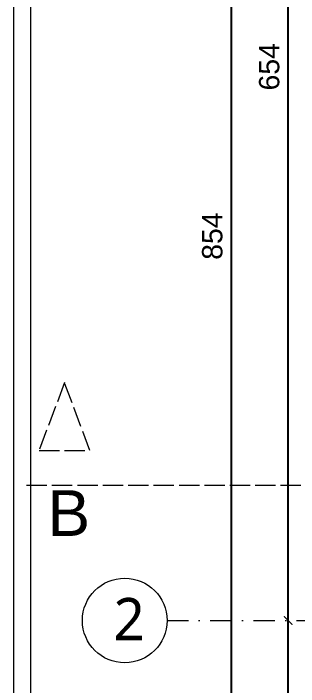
# Model space of a CAD drawing. Header units: millimetres. Extents: x 14753 to 45183, y 5640 to 19518.
# Drawn here: x 19727.4 to 19895.7, y 18453 to 18850.5 of the extents above; entities that cross this region are included whole.
import ezdxf

# ---------------------------------------------------------------- set-up
doc = ezdxf.new("R2010")
doc.units = ezdxf.units.MM
doc.linetypes.add('ACAD_ISO02W100', pattern=[15, 12, -3])
doc.linetypes.add('DASHDOT', pattern=[25.4, 12.7, -6.35, 0, -6.35])
for name, color, linetype, lineweight in [('CERCEVE', 66, 'Continuous', 0), ('k aks', 44, 'DASHDOT', 18), ('k dis olcu', 43, 'Continuous', 18), ('k pencere', 4, 'Continuous', 25), ('kesiklii çizgi', 244, 'ACAD_ISO02W100', 5)]:
    doc.layers.add(name, color=color, linetype=linetype, lineweight=lineweight)
doc.layers.add('Standart', color=7, linetype='Continuous')
doc.styles.add('MtXpl_Segoe_UI', font='segoeui.ttf')
doc.styles.get("Standard").update_dxf_attribs({"font": 'arial.ttf'})
doc.dimstyles.new('icölcü', dxfattribs={"dimtxt": 12, "dimasz": 5, "dimexe": 1.25, "dimexo": 0.625, "dimgap": 5, "dimtad": 1, "dimdec": 0, "dimtxsty": 'Standard', "dimblk": 'ARCHTICK', "dimcen": -10, "dimse1": 1, "dimse2": 1, "dimadec": 0, "dimazin": 0, "dimtfac": 1, "dimtdec": 0, "dimtix": 1, "dimtmove": 0, "dimatfit": 3, "dimldrblk": 'ARCHTICK', "dimfxl": 1, "dimarcsym": 0})

# ---------------------------------------------------------------- blocks, each defined once
blk = doc.blocks.new('AKS-KOLON')
at = {"layer": 'k aks'}
blk.add_line((376147.55, 4550740.22), (377609.55, 4550740.22), dxfattribs=at)
at = {"layer": 'k aks', "linetype": 'Continuous'}
blk.add_circle((376122.55, 4550740.22), 25, dxfattribs=at)
at = {"layer": 'k aks', "style": 'MtXpl_Segoe_UI'}
blk.add_text('2', height=25, dxfattribs=at).set_placement((376115.88, 4550728.54))
blk = doc.blocks.new('KESİT')
at = {"layer": 'kesiklii çizgi', "color": 3}
for p, q in [((380303.46, 4551890), (380288.46, 4551850)), ((380318.46, 4551850), (380303.46, 4551890)), ((380281.07, 4551829.46), (381920, 4551829.46))]:
    blk.add_line(p, q, dxfattribs=at)
blk.add_lwpolyline([(380288.46, 4551850), (380318.46, 4551850)], dxfattribs=at)
blk.add_text('B', height=27, dxfattribs=at).set_placement((380293.46, 4551799.5))
blk = doc.blocks.new('_ArchTick')
at = {"color": 0, "linetype": 'ByBlock', "const_width": 0.15}
blk.add_lwpolyline([(-0.5, -0.5), (0.5, 0.5)], dxfattribs=at)
blk = doc.blocks.new('*D389')
at = {"layer": 'Defpoints', "color": 0, "transparency": 16777216}
for p in [(19855.96, 19146.01), (19855.96, 18292.01), (19855.96, 18292.01)]:
    blk.add_point(p, dxfattribs=at)
at = {"layer": 'k dis olcu', "color": 0, "lineweight": -2, "transparency": 16777216}
blk.add_line((19855.96, 19146.01), (19855.96, 18292.01), dxfattribs=at)
at = {"layer": 'k dis olcu', "color": 0, "lineweight": -2, "transparency": 16777216, "xscale": 5, "yscale": 5, "zscale": 5}
for p, rotation in [((19855.96, 19146.01), 90), ((19855.96, 18292.01), 270)]:
    blk.add_blockref('_ArchTick', p, dxfattribs=dict(at, rotation=rotation))
at = {"layer": 'k dis olcu', "color": 0, "transparency": 16777216, "insert": (19844.83, 18719.01), "char_height": 12, "attachment_point": 5, "rotation": 90}
blk.add_mtext('854', dxfattribs=at)
blk = doc.blocks.new('*D390')
at = {"layer": 'Defpoints', "color": 0, "transparency": 16777216}
for p in [(19889.58, 18492.01), (19889.58, 18492.01), (19889.58, 18292.01)]:
    blk.add_point(p, dxfattribs=at)
at = {"layer": 'k dis olcu', "color": 0, "lineweight": -2, "transparency": 16777216}
blk.add_line((19889.58, 18292.01), (19889.58, 18492.01), dxfattribs=at)
at = {"layer": 'k dis olcu', "color": 0, "lineweight": -2, "transparency": 16777216, "xscale": 5, "yscale": 5, "zscale": 5}
for p, rotation in [((19889.58, 18492.01), 90), ((19889.58, 18292.01), 270)]:
    blk.add_blockref('_ArchTick', p, dxfattribs=dict(at, rotation=rotation))
at = {"layer": 'k dis olcu', "color": 0, "transparency": 16777216, "insert": (19878.45, 18392.01), "char_height": 12, "attachment_point": 5, "rotation": 90}
blk.add_mtext('200', dxfattribs=at)
blk = doc.blocks.new('*D391')
at = {"layer": 'Defpoints', "color": 0, "transparency": 16777216}
for p in [(19889.58, 19146.01), (19889.58, 19146.01), (19889.58, 18492.01)]:
    blk.add_point(p, dxfattribs=at)
at = {"layer": 'k dis olcu', "color": 0, "lineweight": -2, "transparency": 16777216}
blk.add_line((19889.58, 18492.01), (19889.58, 19146.01), dxfattribs=at)
at = {"layer": 'k dis olcu', "color": 0, "lineweight": -2, "transparency": 16777216, "xscale": 5, "yscale": 5, "zscale": 5}
for p, rotation in [((19889.58, 19146.01), 90), ((19889.58, 18492.01), 270)]:
    blk.add_blockref('_ArchTick', p, dxfattribs=dict(at, rotation=rotation))
at = {"layer": 'k dis olcu', "color": 0, "transparency": 16777216, "insert": (19878.45, 18819.01), "char_height": 12, "attachment_point": 5, "rotation": 90}
blk.add_mtext('654', dxfattribs=at)

msp = doc.modelspace()

# ---------------------------------------------------------------- linework, layer by layer
at = {"layer": 'CERCEVE'}
for points in [[(19727.42, 17577.61), (21447.89, 17577.61), (21447.89, 19502.61), (19727.42, 19502.61)], [(19737.42, 17587.61), (21437.89, 17587.61), (21437.89, 19492.61), (19737.42, 19492.61)]]:
    msp.add_lwpolyline(points, close=True, dxfattribs=at)

# ---------------------------------------------------------------- block references
at = {"layer": 'k pencere'}
msp.add_blockref('AKS-KOLON', (-356329.46, -4532248.22), dxfattribs=at)
at = {"layer": 'Standart'}
msp.add_blockref('KESİT', (-360545.91, -4533257.54), dxfattribs=at)

# ---------------------------------------------------------------- dimensions: what is measured, and where the dimension line sits
at = {"layer": 'k dis olcu'}
for base, p1, p2, picture, middle in [((19855.96, 18292.01), (19855.96, 19146.01), (19855.96, 18292.01), '*D389', (19844.83, 18719.01)), ((19889.58, 19146.01), (19889.58, 18492.01), (19889.58, 19146.01), '*D391', (19878.45, 18819.01)), ((19889.58, 18492.01), (19889.58, 18292.01), (19889.58, 18492.01), '*D390', (19878.45, 18392.01))]:
    dim = msp.add_linear_dim(base=base, p1=p1, p2=p2, angle=90, dimstyle='icölcü', dxfattribs=at)
    dim.commit()
    dim.dimension.update_dxf_attribs({"geometry": picture, "text_midpoint": middle})

doc.saveas('drawing.dxf')
